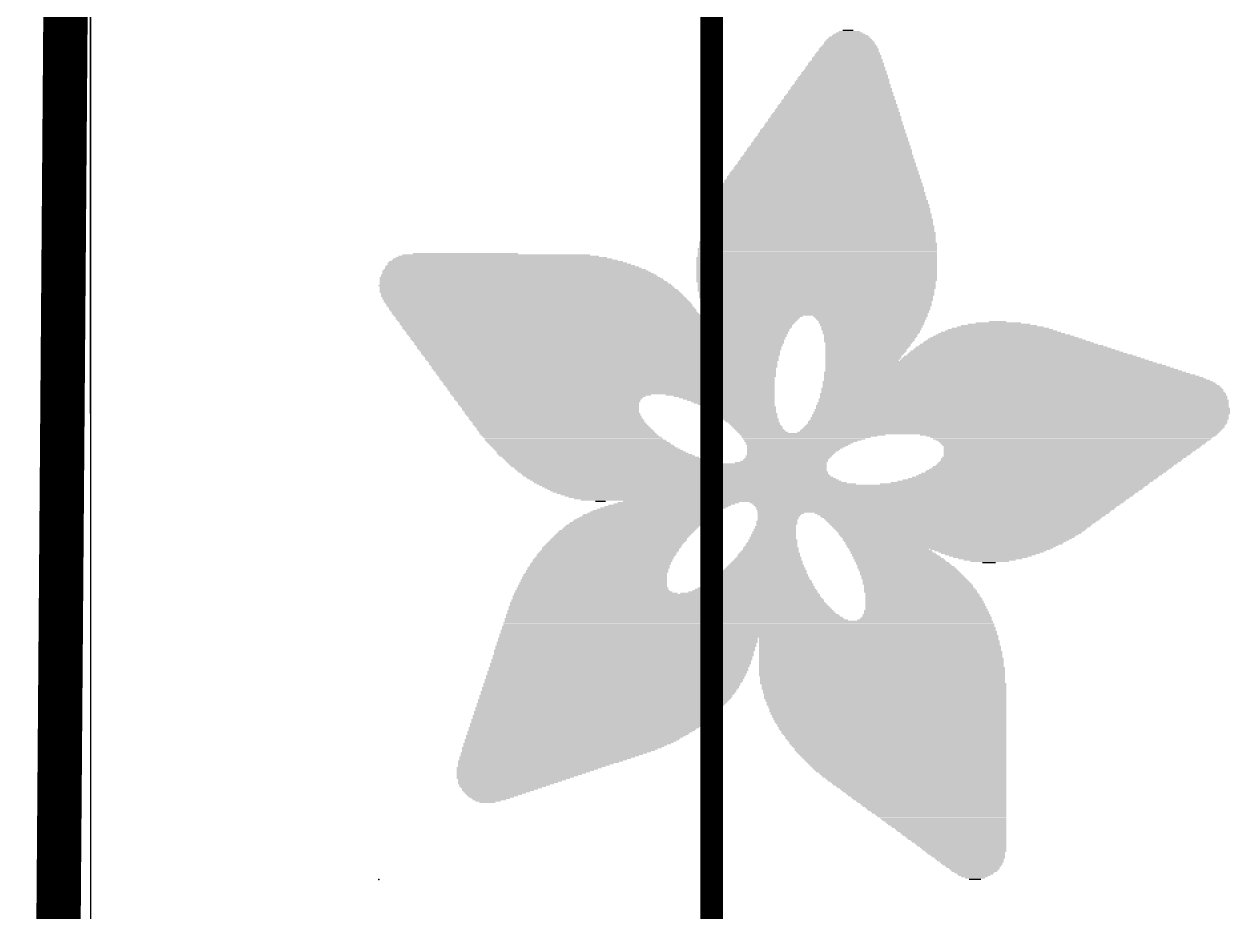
# Model space of a CAD drawing. Extents: x -5.3 to 82.2, y -21.4 to 68.5.
# Drawn here: x -0.38 to 6.52, y 8.07 to 13.15 of the extents above; entities that cross this region are included whole.
import ezdxf

# ---------------------------------------------------------------- set-up
doc = ezdxf.new("R2010")
doc.units = 0
for name, color, linetype in [('16', 132, 'CONTINUOUS'), ('20', 40, 'CONTINUOUS'), ('21', 40, 'CONTINUOUS'), ('23', 40, 'CONTINUOUS'), ('47', 253, 'CONTINUOUS')]:
    doc.layers.add(name, color=color, linetype=linetype)

# ---------------------------------------------------------------- blocks, each defined once
blk = doc.blocks.new('RECT')
blk.add_solid([(-0.5, -0.5), (0.5, -0.5), (-0.5, 0.5), (0.5, 0.5)])

msp = doc.modelspace()

# ---------------------------------------------------------------- linework, layer by layer
at = {"layer": '16', "const_width": 0.254}
msp.add_lwpolyline([(-0.254, -1.143), (0, 32.032)], dxfattribs=at)
at = {"layer": '20'}
for p, q in [((0, 52.23), (0, 1.73)), ((0, 10.922), (0, 29.972))]:
    msp.add_line(p, q, dxfattribs=at)
at = {"layer": '23'}
msp.add_point((1.651, 8.255), dxfattribs=at)
at = {"layer": '47', "const_width": 0.13}
msp.add_lwpolyline([(3.556, 2.286), (3.556, 59.481)], dxfattribs=at)

# ---------------------------------------------------------------- block references
at = {"layer": '21'}
for p, xscale, yscale in [((4.3371, 13.1166), 0.0609, 0.0076), ((4.3447, 13.048), 0.2896, 0.0076), ((4.3447, 13.0556), 0.2743, 0.0076), ((4.3447, 13.0632), 0.2591, 0.0076), ((4.3447, 13.0709), 0.2438, 0.0077), ((4.3447, 13.0785), 0.2286, 0.0076), ((4.3485, 13.0861), 0.2058, 0.0076), ((4.3447, 13.0937), 0.1829, 0.0076), ((4.3447, 13.1013), 0.1524, 0.0076), ((4.3447, 13.109), 0.1219, 0.0077), ((4.3333, 12.9794), 0.3733, 0.0076), ((4.3371, 12.987), 0.3657, 0.0076), ((4.3371, 12.9947), 0.3505, 0.0077), ((4.3409, 13.0099), 0.3429, 0.0076), ((4.3409, 13.0023), 0.3429, 0.0076), ((4.3409, 13.0175), 0.3277, 0.0076), ((4.3447, 13.0251), 0.32, 0.0076), ((4.3447, 13.0328), 0.3048, 0.0077), ((4.3447, 13.0404), 0.2896, 0.0076), ((4.3218, 12.9108), 0.442, 0.0076), ((4.3257, 12.9261), 0.4343, 0.0076), ((4.3257, 12.9184), 0.4343, 0.0077), ((4.3257, 12.9337), 0.4191, 0.0076), ((4.3295, 12.9413), 0.4115, 0.0076), ((4.3295, 12.9566), 0.3963, 0.0077), ((4.3333, 12.9489), 0.4039, 0.0076), ((4.3333, 12.9642), 0.3887, 0.0076), ((4.3371, 12.9718), 0.381, 0.0076), ((4.3066, 12.8422), 0.5182, 0.0077), ((4.3104, 12.8499), 0.5106, 0.0076), ((4.3142, 12.8575), 0.503, 0.0076), ((4.3142, 12.8727), 0.4876, 0.0076), ((4.3142, 12.8651), 0.4876, 0.0076), ((4.318, 12.8803), 0.48, 0.0077), ((4.318, 12.888), 0.4648, 0.0076), ((4.3218, 12.9032), 0.4572, 0.0076), ((4.3218, 12.8956), 0.4572, 0.0076), ((4.2952, 12.7737), 0.5867, 0.0076), ((4.2952, 12.7889), 0.5715, 0.0076), ((4.299, 12.7813), 0.5791, 0.0076), ((4.299, 12.7965), 0.5639, 0.0076), ((4.3028, 12.8041), 0.5563, 0.0077), ((4.3028, 12.8194), 0.541, 0.0076), ((4.3028, 12.8118), 0.541, 0.0076), ((4.3066, 12.827), 0.5334, 0.0076), ((4.3104, 12.8346), 0.5258, 0.0076), ((4.2838, 12.7127), 0.6553, 0.0076), ((4.2838, 12.7051), 0.6553, 0.0076), ((4.2838, 12.7203), 0.6401, 0.0076), ((4.2876, 12.7356), 0.6325, 0.0076), ((4.2876, 12.7279), 0.6325, 0.0077), ((4.2875, 12.7432), 0.6172, 0.0076), ((4.2913, 12.7508), 0.6096, 0.0076), ((4.2914, 12.766), 0.5943, 0.0077), ((4.2952, 12.7584), 0.6019, 0.0076), ((4.2685, 12.6365), 0.7315, 0.0076), ((4.2723, 12.6441), 0.7239, 0.0076), ((4.2723, 12.6594), 0.7086, 0.0076), ((4.2723, 12.6517), 0.7086, 0.0077), ((4.2761, 12.667), 0.701, 0.0076), ((4.2761, 12.6822), 0.6858, 0.0076), ((4.2761, 12.6746), 0.6858, 0.0076), ((4.2799, 12.6898), 0.6782, 0.0077), ((4.2799, 12.6975), 0.663, 0.0076), ((4.2533, 12.5755), 0.7925, 0.0077), ((4.2571, 12.5679), 0.8001, 0.0076), ((4.2571, 12.5832), 0.7849, 0.0076), ((4.2609, 12.5908), 0.7773, 0.0076), ((4.2609, 12.606), 0.762, 0.0076), ((4.2609, 12.5984), 0.762, 0.0076), ((4.2647, 12.6136), 0.7544, 0.0077), ((4.2685, 12.6213), 0.7468, 0.0076), ((4.2647, 12.6289), 0.7391, 0.0076), ((4.2419, 12.4993), 0.8763, 0.0077), ((4.2418, 12.507), 0.861, 0.0076), ((4.2456, 12.5222), 0.8534, 0.0076), ((4.2456, 12.5146), 0.8534, 0.0076), ((4.2456, 12.5298), 0.8382, 0.0076), ((4.2494, 12.5451), 0.8306, 0.0076), ((4.2494, 12.5374), 0.8306, 0.0077), ((4.2495, 12.5527), 0.8153, 0.0076), ((4.2533, 12.5603), 0.8077, 0.0076), ((4.2266, 12.4384), 0.9373, 0.0076), ((4.2304, 12.4308), 0.9449, 0.0076), ((4.2304, 12.446), 0.9296, 0.0076), ((4.2342, 12.4536), 0.922, 0.0076), ((4.2342, 12.4689), 0.9068, 0.0076), ((4.2342, 12.4612), 0.9068, 0.0077), ((4.238, 12.4765), 0.8992, 0.0076), ((4.238, 12.4917), 0.884, 0.0076), ((4.238, 12.4841), 0.884, 0.0076), ((4.2114, 12.3622), 1.0135, 0.0076), ((4.2152, 12.3698), 1.0059, 0.0076), ((4.2151, 12.3851), 0.9906, 0.0077), ((4.219, 12.3774), 0.9983, 0.0076), ((4.219, 12.3927), 0.9829, 0.0076), ((4.2228, 12.4003), 0.9753, 0.0076), ((4.2228, 12.4155), 0.9601, 0.0076), ((4.2228, 12.4079), 0.9601, 0.0076), ((4.2266, 12.4232), 0.9525, 0.0077), ((4.1999, 12.3012), 1.082, 0.0076), ((4.1999, 12.2936), 1.082, 0.0076), ((4.2037, 12.3089), 1.0744, 0.0077), ((4.2037, 12.3165), 1.0592, 0.0076), ((4.2075, 12.3317), 1.0516, 0.0076), ((4.2075, 12.3241), 1.0516, 0.0076), ((4.2076, 12.3393), 1.0363, 0.0076), ((4.2114, 12.347), 1.0287, 0.0077), ((4.2152, 12.3546), 1.0211, 0.0076), ((4.1885, 12.225), 1.1506, 0.0076), ((4.1923, 12.2403), 1.143, 0.0076), ((4.1923, 12.2327), 1.143, 0.0077), ((4.1923, 12.2555), 1.1278, 0.0076), ((4.1923, 12.2479), 1.1278, 0.0076), ((4.1961, 12.2631), 1.1202, 0.0076), ((4.1961, 12.2784), 1.1049, 0.0076), ((4.1961, 12.2708), 1.1049, 0.0077), ((4.1999, 12.286), 1.0972, 0.0076), ((4.1809, 12.1565), 1.2115, 0.0077), ((4.1809, 12.1717), 1.1963, 0.0076), ((4.1847, 12.1641), 1.2039, 0.0076), ((4.1847, 12.1869), 1.1887, 0.0076), ((4.1847, 12.1793), 1.1887, 0.0076), ((4.1847, 12.2022), 1.1735, 0.0076), ((4.1847, 12.1946), 1.1735, 0.0077), ((4.1885, 12.2174), 1.1659, 0.0076), ((4.1885, 12.2098), 1.1659, 0.0076), ((4.1771, 12.0955), 1.2649, 0.0076), ((4.1771, 12.0879), 1.2649, 0.0076), ((4.1771, 12.0803), 1.2649, 0.0077), ((4.1771, 12.1107), 1.2497, 0.0076), ((4.1771, 12.1031), 1.2497, 0.0076), ((4.1771, 12.126), 1.2345, 0.0076), ((4.1809, 12.1184), 1.2421, 0.0077), ((4.1809, 12.1412), 1.2269, 0.0076), ((4.1809, 12.1336), 1.2269, 0.0076), ((4.1809, 12.1488), 1.2115, 0.0076), ((4.1694, 12.0117), 1.3106, 0.0076), ((4.1732, 12.0345), 1.303, 0.0076), ((4.1732, 12.0269), 1.303, 0.0076), ((4.1732, 12.0193), 1.303, 0.0076), ((4.1732, 12.0574), 1.2878, 0.0076), ((4.1732, 12.0498), 1.2878, 0.0076), ((4.1732, 12.0422), 1.2878, 0.0077), ((4.1733, 12.0726), 1.2725, 0.0076), ((4.1771, 12.065), 1.2801, 0.0076), ((4.1657, 11.966), 1.3335, 0.0077), ((4.1695, 11.9583), 1.3411, 0.0076), ((4.1695, 11.9507), 1.3411, 0.0076), ((4.1695, 11.9431), 1.3411, 0.0076), ((4.1695, 11.9888), 1.3259, 0.0076), ((4.1695, 11.9812), 1.3259, 0.0076), ((4.1695, 11.9736), 1.3259, 0.0076), ((4.1694, 12.0041), 1.3106, 0.0077), ((4.1733, 11.9964), 1.3183, 0.0076), ((4.1618, 11.905), 1.3564, 0.0076), ((4.1656, 11.8974), 1.364, 0.0076), ((4.1656, 11.8898), 1.364, 0.0077), ((4.1656, 11.8821), 1.364, 0.0076), ((4.1656, 11.8745), 1.364, 0.0076), ((4.1656, 11.9355), 1.3488, 0.0076), ((4.1656, 11.9279), 1.3488, 0.0077), ((4.1656, 11.9202), 1.3488, 0.0076), ((4.1656, 11.9126), 1.3488, 0.0076), ((2.3597, 11.8059), 1.2573, 0.0076), ((2.3521, 11.8136), 1.2115, 0.0077), ((2.3368, 11.8212), 1.1506, 0.0076), ((2.3216, 11.8288), 1.0744, 0.0076), ((2.1463, 11.8364), 0.602, 0.0076), ((4.158, 11.8136), 1.3792, 0.0077), ((4.158, 11.8059), 1.3792, 0.0076), ((4.1618, 11.8669), 1.3716, 0.0076), ((4.1618, 11.8593), 1.3716, 0.0076), ((4.1618, 11.8517), 1.3716, 0.0077), ((4.1618, 11.844), 1.3716, 0.0076), ((4.1618, 11.8364), 1.3716, 0.0076), ((4.1618, 11.8288), 1.3716, 0.0076), ((4.1618, 11.8212), 1.3716, 0.0076), ((2.4321, 11.7374), 1.524, 0.0077), ((2.4283, 11.745), 1.5011, 0.0076), ((2.413, 11.7602), 1.4554, 0.0076), ((2.4207, 11.7526), 1.4707, 0.0076), ((2.4054, 11.7678), 1.425, 0.0076), ((2.3863, 11.7831), 1.3716, 0.0076), ((2.3978, 11.7755), 1.3945, 0.0077), ((2.3788, 11.7907), 1.3411, 0.0076), ((2.3711, 11.7983), 1.2954, 0.0076), ((4.158, 11.7983), 1.3792, 0.0076), ((4.158, 11.7907), 1.3792, 0.0076), ((4.158, 11.7831), 1.3792, 0.0076), ((4.158, 11.7755), 1.3792, 0.0077), ((4.158, 11.7678), 1.3792, 0.0076), ((4.158, 11.7602), 1.3792, 0.0076), ((4.158, 11.7526), 1.3792, 0.0076), ((4.158, 11.745), 1.3792, 0.0076), ((4.158, 11.7374), 1.3792, 0.0077), ((2.4777, 11.6764), 1.6459, 0.0076), ((2.4587, 11.6993), 1.6078, 0.0077), ((2.4816, 11.6688), 1.6536, 0.0076), ((2.4664, 11.6916), 1.6231, 0.0076), ((2.4702, 11.684), 1.6307, 0.0076), ((2.4511, 11.7145), 1.5774, 0.0076), ((2.4549, 11.7069), 1.585, 0.0076), ((2.4397, 11.7297), 1.5392, 0.0076), ((2.4473, 11.7221), 1.5544, 0.0076), ((4.158, 11.7297), 1.3792, 0.0076), ((4.158, 11.7221), 1.3792, 0.0076), ((4.158, 11.7145), 1.3792, 0.0076), ((4.158, 11.7069), 1.3792, 0.0076), ((4.158, 11.6993), 1.3792, 0.0077), ((4.158, 11.6916), 1.3792, 0.0076), ((4.158, 11.684), 1.3792, 0.0076), ((4.1542, 11.6764), 1.3716, 0.0076), ((4.158, 11.6688), 1.364, 0.0076), ((2.4892, 11.6535), 1.684, 0.0076), ((2.5158, 11.6154), 1.7221, 0.0076), ((2.4892, 11.6612), 1.6688, 0.0077), ((2.4968, 11.6459), 1.684, 0.0076), ((2.5007, 11.6383), 1.6917, 0.0076), ((2.5083, 11.6307), 1.7069, 0.0076), ((2.5121, 11.6231), 1.7145, 0.0077), ((2.5235, 11.6078), 1.7222, 0.0076), ((2.5273, 11.6002), 1.7298, 0.0076), ((4.158, 11.6612), 1.364, 0.0077), ((4.158, 11.6535), 1.364, 0.0076), ((4.158, 11.6459), 1.364, 0.0076), ((4.158, 11.6383), 1.364, 0.0076), ((4.1542, 11.6307), 1.3564, 0.0076), ((4.1542, 11.6231), 1.3564, 0.0077), ((4.158, 11.6154), 1.3488, 0.0076), ((4.158, 11.6078), 1.3488, 0.0076), ((4.158, 11.6002), 1.3488, 0.0076), ((2.5311, 11.5926), 1.7374, 0.0076), ((2.5388, 11.585), 1.7373, 0.0077), ((2.5426, 11.5773), 1.7449, 0.0076), ((2.5502, 11.5697), 1.745, 0.0076), ((2.554, 11.5621), 1.7526, 0.0076), ((2.5616, 11.5545), 1.7526, 0.0076), ((2.5692, 11.5469), 1.7526, 0.0077), ((2.5692, 11.5392), 1.7526, 0.0076), ((2.5768, 11.5316), 1.7526, 0.0076), ((4.1542, 11.5926), 1.3411, 0.0076), ((4.1542, 11.585), 1.3411, 0.0077), ((4.158, 11.5773), 1.3335, 0.0076), ((4.158, 11.5697), 1.3335, 0.0076), ((4.1542, 11.5621), 1.3259, 0.0076), ((4.158, 11.5545), 1.3182, 0.0076), ((4.158, 11.5469), 1.3182, 0.0077), ((4.158, 11.5392), 1.3182, 0.0076), ((4.1542, 11.5316), 1.3106, 0.0076), ((2.5845, 11.524), 1.7526, 0.0076), ((2.5883, 11.5164), 1.7602, 0.0076), ((2.5921, 11.5088), 1.7526, 0.0077), ((2.5997, 11.5011), 1.7526, 0.0076), ((2.6035, 11.4935), 1.7602, 0.0076), ((2.6111, 11.4859), 1.7602, 0.0076), ((2.6149, 11.4783), 1.7526, 0.0076), ((2.6226, 11.4707), 1.7526, 0.0077), ((2.6264, 11.463), 1.7602, 0.0076), ((4.158, 11.524), 1.303, 0.0076), ((4.158, 11.5164), 1.303, 0.0076), ((4.1542, 11.5088), 1.2954, 0.0077), ((4.158, 11.5011), 1.2878, 0.0076), ((4.1542, 11.4935), 1.2802, 0.0076), ((4.1542, 11.4859), 1.2802, 0.0076), ((3.7999, 11.4783), 0.5563, 0.0076), ((3.7922, 11.4707), 0.541, 0.0077), ((3.7922, 11.463), 0.5258, 0.0076), ((4.4666, 11.4783), 0.6554, 0.0076), ((4.4666, 11.4707), 0.64, 0.0077), ((4.4704, 11.463), 0.6324, 0.0076), ((2.6302, 11.4554), 1.7526, 0.0076), ((2.6378, 11.4478), 1.7526, 0.0076), ((2.6454, 11.4402), 1.7526, 0.0076), ((2.6454, 11.4326), 1.7526, 0.0077), ((2.653, 11.4249), 1.7526, 0.0076), ((2.6607, 11.4173), 1.7526, 0.0076), ((2.6607, 11.4097), 1.7526, 0.0076), ((2.6683, 11.4021), 1.7526, 0.0076), ((2.9007, 11.3945), 2.2022, 0.0077), ((3.7884, 11.4554), 0.5182, 0.0076), ((3.7846, 11.4478), 0.5106, 0.0076), ((3.7847, 11.4402), 0.4953, 0.0076), ((3.7808, 11.4326), 0.4876, 0.0077), ((3.777, 11.4249), 0.48, 0.0076), ((3.7808, 11.4173), 0.4724, 0.0076), ((3.777, 11.4097), 0.4648, 0.0076), ((3.777, 11.4021), 0.4496, 0.0076), ((4.4704, 11.4554), 0.6172, 0.0076), ((4.4742, 11.4478), 0.6096, 0.0076), ((4.4704, 11.4402), 0.602, 0.0076), ((4.4742, 11.4326), 0.5944, 0.0077), ((4.4704, 11.4249), 0.5868, 0.0076), ((4.4743, 11.4173), 0.5791, 0.0076), ((4.4705, 11.4097), 0.5715, 0.0076), ((4.4705, 11.4021), 0.5715, 0.0076), ((4.4704, 11.3945), 0.5562, 0.0077), ((5.2134, 11.3945), 0.6401, 0.0077), ((5.2096, 11.4021), 0.6019, 0.0076), ((5.2096, 11.4097), 0.5563, 0.0076), ((5.2096, 11.4173), 0.4953, 0.0076), ((5.202, 11.4249), 0.4343, 0.0076), ((5.202, 11.4326), 0.3581, 0.0077), ((5.1982, 11.4402), 0.2591, 0.0076), ((5.1943, 11.4478), 0.099, 0.0076), ((2.9007, 11.3868), 2.187, 0.0076), ((2.9007, 11.3792), 2.187, 0.0076), ((2.9007, 11.3716), 2.1717, 0.0076), ((2.9045, 11.364), 2.164, 0.0076), ((2.9045, 11.3564), 2.1488, 0.0077), ((2.9045, 11.3487), 2.1488, 0.0076), ((2.9045, 11.3411), 2.1336, 0.0076), ((2.9083, 11.3335), 2.126, 0.0076), ((2.9121, 11.3259), 2.1184, 0.0076), ((4.4704, 11.3868), 0.5562, 0.0076), ((4.4666, 11.3792), 0.5486, 0.0076), ((4.4666, 11.3716), 0.5334, 0.0076), ((4.4666, 11.364), 0.5334, 0.0076), ((4.4628, 11.3564), 0.5258, 0.0077), ((4.459, 11.3487), 0.5182, 0.0076), ((4.459, 11.3411), 0.5182, 0.0076), ((4.4552, 11.3335), 0.5105, 0.0076), ((4.4552, 11.3259), 0.4953, 0.0076), ((5.2553, 11.3259), 0.983, 0.0076), ((5.2477, 11.3335), 0.9525, 0.0076), ((5.2438, 11.3411), 0.9144, 0.0076), ((5.2363, 11.3487), 0.8839, 0.0076), ((5.2324, 11.3564), 0.8458, 0.0077), ((5.2286, 11.364), 0.8078, 0.0076), ((5.2248, 11.3716), 0.7696, 0.0076), ((5.2172, 11.3792), 0.7239, 0.0076), ((5.2134, 11.3868), 0.6858, 0.0076), ((2.9083, 11.3183), 2.1108, 0.0077), ((2.9122, 11.3106), 2.1031, 0.0076), ((2.9122, 11.303), 2.0879, 0.0076), ((2.9122, 11.2954), 2.0879, 0.0076), ((2.916, 11.2878), 2.0803, 0.0076), ((2.9159, 11.2802), 2.065, 0.0077), ((2.9197, 11.2725), 2.0574, 0.0076), ((2.9197, 11.2649), 2.0574, 0.0076), ((2.9236, 11.2573), 2.0497, 0.0076), ((4.4514, 11.3183), 0.4877, 0.0077), ((4.4514, 11.3106), 0.4877, 0.0076), ((4.4399, 11.2878), 0.4648, 0.0076), ((4.4399, 11.2802), 0.4648, 0.0077), ((4.4361, 11.2725), 0.4572, 0.0076), ((4.4323, 11.2649), 0.4496, 0.0076), ((4.4285, 11.2573), 0.442, 0.0076), ((4.4476, 11.303), 0.4801, 0.0076), ((4.4438, 11.2954), 0.4725, 0.0076), ((5.32, 11.2573), 1.2954, 0.0076), ((5.3087, 11.2649), 1.2573, 0.0076), ((5.301, 11.2725), 1.2268, 0.0076), ((5.2934, 11.2802), 1.1963, 0.0077), ((5.2896, 11.2878), 1.1583, 0.0076), ((5.282, 11.2954), 1.1277, 0.0076), ((5.2744, 11.303), 1.0973, 0.0076), ((5.2705, 11.3106), 1.0592, 0.0076), ((5.2591, 11.3183), 1.0211, 0.0077), ((2.9236, 11.2497), 2.0345, 0.0076), ((2.9274, 11.2421), 2.0269, 0.0077), ((2.9274, 11.2344), 2.0269, 0.0076), ((2.9312, 11.2268), 2.0193, 0.0076), ((2.9312, 11.2192), 2.0041, 0.0076), ((2.935, 11.2116), 1.9964, 0.0076), ((2.935, 11.204), 1.9964, 0.0077), ((2.9388, 11.1963), 1.9888, 0.0076), ((2.9426, 11.1887), 1.9812, 0.0076), ((4.4247, 11.2497), 0.4344, 0.0076), ((4.4247, 11.2421), 0.4344, 0.0077), ((4.4209, 11.2344), 0.4267, 0.0076), ((4.4171, 11.2268), 0.4191, 0.0076), ((5.1562, 11.2116), 1.8974, 0.0076), ((5.1943, 11.1887), 1.9736, 0.0076), ((5.1448, 11.2192), 1.8745, 0.0076), ((5.1715, 11.204), 1.9279, 0.0077), ((5.1829, 11.1963), 1.9507, 0.0076), ((5.3467, 11.2268), 1.425, 0.0076), ((5.3391, 11.2344), 1.3944, 0.0076), ((5.3315, 11.2421), 1.364, 0.0077), ((5.3239, 11.2497), 1.3335, 0.0076), ((2.9388, 11.1811), 1.9736, 0.0076), ((2.9426, 11.1735), 1.966, 0.0076), ((2.9464, 11.1659), 1.9584, 0.0077), ((2.9503, 11.1582), 1.9507, 0.0076), ((2.9503, 11.1506), 1.9507, 0.0076), ((2.9541, 11.143), 1.9431, 0.0076), ((2.9579, 11.1354), 1.9355, 0.0076), ((2.9579, 11.1278), 1.9203, 0.0077), ((2.9579, 11.1201), 1.9203, 0.0076), ((5.2362, 11.1582), 2.0726, 0.0076), ((5.2629, 11.143), 2.126, 0.0076), ((5.2743, 11.1354), 2.1488, 0.0076), ((5.2477, 11.1506), 2.0955, 0.0076), ((5.2858, 11.1278), 2.1717, 0.0077), ((5.2934, 11.1201), 2.1869, 0.0076), ((5.2286, 11.1659), 2.0422, 0.0077), ((5.2058, 11.1811), 1.9965, 0.0076), ((5.2172, 11.1735), 2.0193, 0.0076), ((2.9617, 11.1125), 1.9127, 0.0076), ((2.9655, 11.1049), 1.905, 0.0076), ((2.9693, 11.0973), 1.8974, 0.0076), ((2.9693, 11.0897), 1.8974, 0.0077), ((2.9731, 11.082), 1.8898, 0.0076), ((2.9769, 11.0744), 1.8822, 0.0076), ((2.9807, 11.0668), 1.8746, 0.0076), ((2.9807, 11.0592), 1.8746, 0.0076), ((2.9846, 11.0516), 1.8669, 0.0077), ((5.3315, 11.0668), 2.2936, 0.0076), ((5.3353, 11.0592), 2.3012, 0.0076), ((5.3353, 11.0516), 2.3012, 0.0077), ((5.3086, 11.1049), 2.2326, 0.0076), ((5.3315, 11.0744), 2.2784, 0.0076), ((5.3163, 11.0973), 2.2479, 0.0076), ((5.3201, 11.0897), 2.2555, 0.0077), ((5.3277, 11.082), 2.2707, 0.0076), ((5.3048, 11.1125), 2.2098, 0.0076), ((2.9884, 11.0439), 1.8593, 0.0076), ((2.9884, 11.0363), 1.8593, 0.0076), ((2.6378, 11.0287), 1.143, 0.0076), ((2.6263, 11.0211), 1.1049, 0.0076), ((2.6225, 11.0135), 1.0821, 0.0077), ((2.6187, 11.0058), 1.0745, 0.0076), ((2.6187, 10.9982), 1.0591, 0.0076), ((2.6225, 10.9906), 1.0515, 0.0076), ((2.6225, 10.983), 1.0363, 0.0076), ((2.6225, 10.9754), 1.0363, 0.0077), ((3.6056, 11.0287), 0.6249, 0.0076), ((3.6284, 11.0211), 0.5792, 0.0076), ((3.6437, 11.0135), 0.5487, 0.0077), ((3.6551, 11.0058), 0.5258, 0.0076), ((3.6665, 10.9982), 0.503, 0.0076), ((3.678, 10.9906), 0.4801, 0.0076), ((3.6856, 10.983), 0.4649, 0.0076), ((3.697, 10.9754), 0.442, 0.0077), ((5.3391, 10.983), 2.3546, 0.0076), ((5.3391, 10.9754), 2.3546, 0.0077), ((5.3391, 11.0058), 2.3394, 0.0076), ((5.3429, 10.9982), 2.347, 0.0076), ((5.3429, 10.9906), 2.347, 0.0076), ((5.3429, 11.0211), 2.3318, 0.0076), ((5.3429, 11.0135), 2.3318, 0.0077), ((5.3391, 11.0363), 2.3241, 0.0076), ((5.3391, 11.0287), 2.3241, 0.0076), ((5.3391, 11.0439), 2.3088, 0.0076), ((2.6263, 10.9677), 1.0287, 0.0076), ((2.6301, 10.9601), 1.0211, 0.0076), ((2.634, 10.9525), 1.0134, 0.0076), ((2.634, 10.9449), 1.0134, 0.0076), ((2.6378, 10.9373), 1.0058, 0.0077), ((2.6416, 10.9296), 0.9982, 0.0076), ((2.6454, 10.922), 1.0058, 0.0076), ((2.6492, 10.9144), 0.9982, 0.0076), ((2.6568, 10.9068), 0.9983, 0.0076), ((3.7046, 10.9677), 0.4268, 0.0076), ((3.7161, 10.9601), 0.4191, 0.0076), ((3.7237, 10.9525), 0.4039, 0.0076), ((3.7313, 10.9449), 0.3886, 0.0076), ((3.7351, 10.9373), 0.381, 0.0077), ((3.7427, 10.9296), 0.3658, 0.0076), ((3.7542, 10.922), 0.3581, 0.0076), ((3.758, 10.9144), 0.3505, 0.0076), ((3.7656, 10.9068), 0.3353, 0.0076), ((5.3239, 10.9144), 2.3851, 0.0076), ((5.3239, 10.9068), 2.3851, 0.0076), ((5.3315, 10.9296), 2.3851, 0.0076), ((5.3315, 10.922), 2.3851, 0.0076), ((5.3353, 10.9449), 2.3774, 0.0076), ((5.3353, 10.9373), 2.3774, 0.0077), ((5.3353, 10.9677), 2.3622, 0.0076), ((5.3353, 10.9601), 2.3622, 0.0076), ((5.3391, 10.9525), 2.3698, 0.0076), ((2.6607, 10.8992), 0.9906, 0.0077), ((2.6645, 10.8915), 0.9982, 0.0076), ((2.6721, 10.8839), 0.9982, 0.0076), ((2.6759, 10.8763), 0.9906, 0.0076), ((2.6835, 10.8687), 0.9906, 0.0076), ((2.6873, 10.8611), 0.9982, 0.0077), ((2.6949, 10.8534), 0.9983, 0.0076), ((2.7026, 10.8458), 0.9982, 0.0076), ((2.7102, 10.8382), 0.9982, 0.0076), ((3.7694, 10.8992), 0.3277, 0.0077), ((3.7808, 10.8915), 0.32, 0.0076), ((3.7846, 10.8839), 0.3124, 0.0076), ((3.7884, 10.8763), 0.3048, 0.0076), ((3.7999, 10.8687), 0.2971, 0.0076), ((3.8037, 10.8611), 0.2895, 0.0077), ((3.8113, 10.8534), 0.2896, 0.0076), ((3.8189, 10.8458), 0.2896, 0.0076), ((3.8227, 10.8382), 0.282, 0.0076), ((5.282, 10.8382), 2.4079, 0.0076), ((5.2896, 10.8458), 2.4079, 0.0076), ((5.2934, 10.8534), 2.4003, 0.0076), ((5.301, 10.8611), 2.4003, 0.0077), ((5.3087, 10.8763), 2.4003, 0.0076), ((5.3087, 10.8687), 2.4003, 0.0076), ((5.3125, 10.8839), 2.3927, 0.0076), ((5.3201, 10.8992), 2.3927, 0.0077), ((5.3201, 10.8915), 2.3927, 0.0076), ((2.714, 10.8306), 1.0058, 0.0076), ((2.7216, 10.823), 1.0058, 0.0077), ((2.7292, 10.8153), 1.0059, 0.0076), ((2.733, 10.8077), 1.0135, 0.0076), ((2.7407, 10.8001), 1.0135, 0.0076), ((2.7483, 10.7925), 1.0134, 0.0076), ((2.7597, 10.7849), 1.0211, 0.0077), ((2.7673, 10.7772), 1.0211, 0.0076), ((2.775, 10.7696), 1.0363, 0.0076), ((3.8304, 10.8306), 0.2819, 0.0076), ((3.838, 10.823), 0.2819, 0.0077), ((3.8494, 10.8153), 0.2896, 0.0076), ((5.0838, 10.8077), 2.7432, 0.0076), ((4.1351, 10.8001), 0.8306, 0.0076), ((4.1161, 10.7925), 0.7772, 0.0076), ((4.0971, 10.7849), 0.7391, 0.0077), ((4.0856, 10.7772), 0.701, 0.0076), ((4.078, 10.7696), 0.6706, 0.0076), ((5.2553, 10.8153), 2.4155, 0.0076), ((5.2667, 10.823), 2.408, 0.0077), ((5.2744, 10.8306), 2.4079, 0.0076), ((5.5982, 10.8001), 1.6993, 0.0076), ((5.6134, 10.7925), 1.6536, 0.0076), ((5.6172, 10.7849), 1.6154, 0.0077), ((5.621, 10.7772), 1.5926, 0.0076), ((5.6249, 10.7696), 1.5697, 0.0076), ((2.7826, 10.762), 1.0363, 0.0076), ((2.794, 10.7544), 1.044, 0.0076), ((2.8016, 10.7468), 1.0439, 0.0077), ((2.8131, 10.7391), 1.0515, 0.0076), ((2.8207, 10.7315), 1.0516, 0.0076), ((2.8321, 10.7239), 1.0592, 0.0076), ((2.8435, 10.7163), 1.0668, 0.0076), ((2.855, 10.7087), 1.0744, 0.0077), ((2.8664, 10.701), 1.082, 0.0076), ((4.0666, 10.762), 0.6477, 0.0076), ((4.0589, 10.7544), 0.6172, 0.0076), ((4.0513, 10.7468), 0.602, 0.0077), ((4.0475, 10.7391), 0.5792, 0.0076), ((4.0246, 10.7163), 0.5334, 0.0076), ((4.0208, 10.7087), 0.5258, 0.0077), ((4.0132, 10.701), 0.5106, 0.0076), ((4.0399, 10.7315), 0.5639, 0.0076), ((4.0323, 10.7239), 0.5487, 0.0076), ((5.6249, 10.762), 1.5393, 0.0076), ((5.6248, 10.7544), 1.524, 0.0076), ((5.6249, 10.7468), 1.5087, 0.0077), ((5.6211, 10.7391), 1.4859, 0.0076), ((5.6211, 10.7315), 1.4707, 0.0076), ((5.6172, 10.7239), 1.463, 0.0076), ((5.6096, 10.7163), 1.4478, 0.0076), ((5.6058, 10.7087), 1.4402, 0.0077), ((5.5982, 10.701), 1.4249, 0.0076), ((2.874, 10.6934), 1.0973, 0.0076), ((2.8893, 10.6858), 1.1125, 0.0076), ((2.9007, 10.6782), 1.1202, 0.0076), ((2.9198, 10.6706), 1.1277, 0.0077), ((2.9312, 10.6629), 1.1354, 0.0076), ((2.9502, 10.6553), 1.1582, 0.0076), ((2.9693, 10.6477), 1.1811, 0.0076), ((2.9959, 10.6401), 1.2192, 0.0076), ((3.3046, 10.6325), 1.8211, 0.0077), ((3.9523, 10.6401), 0.5257, 0.0076), ((3.9713, 10.6477), 0.503, 0.0076), ((3.979, 10.6553), 0.4877, 0.0076), ((3.9866, 10.6629), 0.4877, 0.0076), ((3.998, 10.6782), 0.4953, 0.0076), ((3.9942, 10.6706), 0.4877, 0.0077), ((4.0094, 10.6934), 0.503, 0.0076), ((4.0056, 10.6858), 0.4953, 0.0076), ((5.5334, 10.6325), 1.3716, 0.0077), ((5.541, 10.6401), 1.3716, 0.0076), ((5.5525, 10.6477), 1.3793, 0.0076), ((5.5639, 10.6629), 1.3868, 0.0076), ((5.5601, 10.6553), 1.3792, 0.0076), ((5.5753, 10.6706), 1.3944, 0.0077), ((5.5944, 10.6934), 1.4173, 0.0076), ((5.5906, 10.6858), 1.4097, 0.0076), ((5.583, 10.6782), 1.3945, 0.0076), ((3.3084, 10.6248), 1.8135, 0.0076), ((3.3122, 10.6172), 1.8059, 0.0076), ((3.3197, 10.6096), 1.7907, 0.0076), ((3.3236, 10.602), 1.783, 0.0076), ((3.3274, 10.5944), 1.7754, 0.0077), ((3.3351, 10.5867), 1.7755, 0.0076), ((3.3427, 10.5791), 1.7603, 0.0076), ((3.3503, 10.5715), 1.7602, 0.0076), ((3.3579, 10.5639), 1.7602, 0.0076), ((5.4229, 10.5639), 1.3944, 0.0076), ((5.4382, 10.5715), 1.3945, 0.0076), ((5.4496, 10.5791), 1.3868, 0.0076), ((5.4686, 10.5867), 1.3792, 0.0076), ((5.4763, 10.5944), 1.3793, 0.0077), ((5.4877, 10.602), 1.3716, 0.0076), ((5.5029, 10.6096), 1.3716, 0.0076), ((5.5105, 10.6172), 1.3716, 0.0076), ((5.522, 10.6248), 1.364, 0.0076), ((3.3731, 10.5563), 1.7602, 0.0077), ((3.3845, 10.5486), 1.7679, 0.0076), ((3.3998, 10.541), 1.7678, 0.0076), ((3.4151, 10.5334), 1.7679, 0.0076), ((3.4341, 10.5258), 1.7907, 0.0076), ((3.4684, 10.5182), 1.8288, 0.0077), ((4.3104, 10.5105), 3.4824, 0.0076), ((4.3104, 10.5029), 3.4518, 0.0076), ((4.3142, 10.4953), 3.429, 0.0076), ((5.2896, 10.5182), 1.5393, 0.0077), ((5.3239, 10.5258), 1.4859, 0.0076), ((5.3505, 10.5334), 1.463, 0.0076), ((5.3696, 10.541), 1.4402, 0.0076), ((5.3925, 10.5486), 1.4249, 0.0076), ((5.4077, 10.5563), 1.4097, 0.0077), ((4.318, 10.4877), 3.4062, 0.0076), ((4.318, 10.4801), 3.3756, 0.0077), ((4.3218, 10.4724), 3.3528, 0.0076), ((4.3257, 10.4648), 3.3147, 0.0076), ((4.3333, 10.4572), 3.2843, 0.0076), ((4.3409, 10.4496), 3.2537, 0.0076), ((4.3447, 10.442), 3.2156, 0.0077), ((4.3561, 10.4343), 3.1776, 0.0076), ((4.3675, 10.4267), 3.1242, 0.0076), ((3.2246, 10.3581), 0.7315, 0.0076), ((3.2398, 10.3658), 0.7315, 0.0077), ((2.9198, 10.4191), 0.0609, 0.0076), ((3.2589, 10.3734), 0.7239, 0.0076), ((3.2779, 10.381), 0.7163, 0.0076), ((3.297, 10.3886), 0.7087, 0.0076), ((3.316, 10.3962), 0.701, 0.0076), ((3.3427, 10.4039), 0.6935, 0.0077), ((3.3655, 10.4115), 0.6934, 0.0076), ((4.4857, 10.4191), 2.8727, 0.0076), ((4.8438, 10.4115), 2.1412, 0.0076), ((4.8438, 10.4039), 2.1108, 0.0077), ((4.8438, 10.3962), 2.0955, 0.0076), ((4.84, 10.3886), 2.0726, 0.0076), ((4.84, 10.381), 2.0574, 0.0076), ((4.8362, 10.3734), 2.0498, 0.0076), ((4.8323, 10.3658), 2.0269, 0.0077), ((4.8285, 10.3581), 2.0193, 0.0076), ((3.1179, 10.2896), 0.762, 0.0077), ((3.1255, 10.2972), 0.762, 0.0076), ((3.1407, 10.3048), 0.762, 0.0076), ((3.1483, 10.3124), 0.762, 0.0076), ((3.1598, 10.32), 0.7544, 0.0076), ((3.1712, 10.3277), 0.7468, 0.0077), ((3.1865, 10.3353), 0.7467, 0.0076), ((3.1941, 10.3429), 0.7467, 0.0076), ((3.2131, 10.3505), 0.7392, 0.0076), ((3.9294, 10.3048), 0.2362, 0.0076), ((3.9294, 10.2972), 0.2362, 0.0076), ((3.9294, 10.2896), 0.2362, 0.0077), ((3.9408, 10.3353), 0.2438, 0.0076), ((3.937, 10.3277), 0.2362, 0.0077), ((3.937, 10.32), 0.2362, 0.0076), ((3.9332, 10.3124), 0.2286, 0.0076), ((3.9523, 10.3505), 0.2667, 0.0076), ((3.9447, 10.3429), 0.2515, 0.0076), ((4.9886, 10.3505), 1.684, 0.0076), ((4.9886, 10.3429), 1.6535, 0.0076), ((4.9924, 10.3353), 1.6307, 0.0076), ((4.9886, 10.3277), 1.6078, 0.0077), ((4.9924, 10.32), 1.585, 0.0076), ((4.9924, 10.3124), 1.5697, 0.0076), ((4.9886, 10.3048), 1.5469, 0.0076), ((4.9886, 10.2972), 1.5316, 0.0076), ((4.9848, 10.2896), 1.5087, 0.0077), ((3.0417, 10.221), 0.7773, 0.0076), ((3.0493, 10.2286), 0.7772, 0.0076), ((3.0569, 10.2362), 0.7772, 0.0076), ((3.0645, 10.2438), 0.7772, 0.0076), ((3.0722, 10.2515), 0.7773, 0.0077), ((3.0836, 10.2591), 0.7696, 0.0076), ((3.0912, 10.2667), 0.7696, 0.0076), ((3.0988, 10.2743), 0.7696, 0.0076), ((3.1064, 10.2819), 0.7696, 0.0076), ((3.9104, 10.2286), 0.2591, 0.0076), ((3.9104, 10.221), 0.2591, 0.0076), ((3.9142, 10.2438), 0.2515, 0.0076), ((3.9142, 10.2362), 0.2515, 0.0076), ((3.918, 10.2591), 0.2439, 0.0076), ((3.918, 10.2515), 0.2439, 0.0077), ((3.9218, 10.2743), 0.2362, 0.0076), ((3.9218, 10.2667), 0.2362, 0.0076), ((3.9256, 10.2819), 0.2286, 0.0076), ((4.9848, 10.2819), 1.4935, 0.0076), ((4.9848, 10.2743), 1.4783, 0.0076), ((4.9809, 10.2667), 1.4555, 0.0076), ((4.9809, 10.2591), 1.4401, 0.0076), ((4.9809, 10.2515), 1.4249, 0.0077), ((4.9771, 10.2438), 1.4021, 0.0076), ((4.9771, 10.2362), 1.3869, 0.0076), ((4.9695, 10.2286), 1.3716, 0.0076), ((4.9657, 10.221), 1.3488, 0.0076), ((2.9807, 10.1524), 0.7924, 0.0076), ((2.9884, 10.16), 0.7925, 0.0076), ((2.9922, 10.1676), 0.7849, 0.0076), ((2.9998, 10.1753), 0.7849, 0.0077), ((3.0074, 10.1829), 0.7849, 0.0076), ((3.015, 10.1905), 0.7848, 0.0076), ((3.0226, 10.1981), 0.7848, 0.0076), ((3.0264, 10.2057), 0.7772, 0.0076), ((3.0341, 10.2134), 0.7773, 0.0077), ((3.8951, 10.1524), 0.32, 0.0076), ((3.8951, 10.16), 0.3048, 0.0076), ((3.8989, 10.1753), 0.2972, 0.0077), ((3.8989, 10.1676), 0.2972, 0.0076), ((3.9027, 10.1829), 0.2896, 0.0076), ((3.9066, 10.1981), 0.2819, 0.0076), ((3.9066, 10.1905), 0.2819, 0.0076), ((3.9066, 10.2134), 0.2667, 0.0077), ((3.9066, 10.2057), 0.2667, 0.0076), ((4.9657, 10.2134), 1.3335, 0.0077), ((4.9619, 10.2057), 1.3106, 0.0076), ((4.9543, 10.1981), 1.2954, 0.0076), ((4.9505, 10.1905), 1.2725, 0.0076), ((4.9466, 10.1829), 1.2497, 0.0076), ((4.9428, 10.1753), 1.2421, 0.0077), ((4.9352, 10.1676), 1.2116, 0.0076), ((4.9276, 10.16), 1.1964, 0.0076), ((4.9238, 10.1524), 1.1734, 0.0076), ((2.9312, 10.0838), 0.8001, 0.0076), ((2.9388, 10.0914), 0.8001, 0.0076), ((2.9426, 10.0991), 0.7924, 0.0077), ((2.9541, 10.1143), 0.8001, 0.0076), ((2.9503, 10.1067), 0.7925, 0.0076), ((2.9579, 10.1219), 0.7925, 0.0076), ((2.9655, 10.1295), 0.7925, 0.0076), ((2.9731, 10.1372), 0.7925, 0.0077), ((2.9769, 10.1448), 0.7848, 0.0076), ((3.8761, 10.0838), 0.3887, 0.0076), ((3.8799, 10.0914), 0.381, 0.0076), ((3.8837, 10.0991), 0.3734, 0.0077), ((3.8837, 10.1143), 0.3581, 0.0076), ((3.8837, 10.1067), 0.3581, 0.0076), ((3.8875, 10.1219), 0.3505, 0.0076), ((3.8875, 10.1295), 0.3353, 0.0076), ((3.8913, 10.1372), 0.3276, 0.0077), ((3.8951, 10.1448), 0.32, 0.0076), ((4.5733, 10.1448), 0.4572, 0.0076), ((4.5809, 10.1372), 0.4724, 0.0077), ((4.5885, 10.1295), 0.4724, 0.0076), ((4.5962, 10.1219), 0.4877, 0.0076), ((4.6037, 10.1143), 0.4877, 0.0076), ((4.6113, 10.1067), 0.5029, 0.0076), ((4.619, 10.0991), 0.503, 0.0077), ((4.6266, 10.0914), 0.5182, 0.0076), ((4.6343, 10.0838), 0.5181, 0.0076), ((5.1524, 10.1448), 0.6858, 0.0076), ((5.1524, 10.1372), 0.64, 0.0077), ((5.1562, 10.1295), 0.602, 0.0076), ((5.1524, 10.1219), 0.5638, 0.0076), ((5.1524, 10.1143), 0.5182, 0.0076), ((5.1524, 10.1067), 0.4724, 0.0076), ((5.1524, 10.0991), 0.4268, 0.0077), ((5.1524, 10.0914), 0.3658, 0.0076), ((5.1486, 10.0838), 0.2972, 0.0076), ((2.9007, 10.0229), 0.8154, 0.0077), ((2.9007, 10.0152), 0.8154, 0.0076), ((2.9083, 10.0381), 0.8154, 0.0076), ((2.9045, 10.0305), 0.8078, 0.0076), ((2.9122, 10.0457), 0.8077, 0.0076), ((2.9198, 10.061), 0.8077, 0.0077), ((2.916, 10.0533), 0.8001, 0.0076), ((2.9236, 10.0686), 0.8001, 0.0076), ((2.9312, 10.0762), 0.8001, 0.0076), ((3.857, 10.0152), 0.4876, 0.0076), ((3.8608, 10.0229), 0.48, 0.0077), ((3.8608, 10.0305), 0.4648, 0.0076), ((3.8646, 10.0381), 0.4572, 0.0076), ((3.8646, 10.0457), 0.442, 0.0076), ((3.8685, 10.0533), 0.4343, 0.0076), ((3.8685, 10.061), 0.4191, 0.0077), ((3.8723, 10.0686), 0.4115, 0.0076), ((3.8761, 10.0762), 0.4039, 0.0076), ((4.638, 10.0762), 0.5257, 0.0076), ((4.6495, 10.0686), 0.5334, 0.0076), ((4.6533, 10.061), 0.541, 0.0077), ((4.6723, 10.0381), 0.5639, 0.0076), ((4.6609, 10.0533), 0.541, 0.0076), ((4.6686, 10.0457), 0.5563, 0.0076), ((4.6799, 10.0305), 0.5639, 0.0076), ((4.6837, 10.0229), 0.5715, 0.0077), ((4.6913, 10.0152), 0.5715, 0.0076), ((5.1486, 10.0762), 0.221, 0.0076), ((5.1448, 10.0686), 0.0762, 0.0076), ((2.8778, 9.9543), 0.8458, 0.0076), ((2.8778, 9.9466), 0.8458, 0.0077), ((2.8816, 9.9695), 0.8382, 0.0076), ((2.8816, 9.9619), 0.8382, 0.0076), ((2.8855, 9.9848), 0.8305, 0.0077), ((2.8855, 9.9771), 0.8305, 0.0076), ((2.8893, 10), 0.8229, 0.0076), ((2.8893, 9.9924), 0.8229, 0.0076), ((2.8931, 10.0076), 0.8153, 0.0076), ((3.8303, 9.9466), 0.6172, 0.0077), ((3.8303, 9.9543), 0.602, 0.0076), ((3.838, 9.9619), 0.5867, 0.0076), ((3.838, 9.9695), 0.5715, 0.0076), ((3.8418, 9.9771), 0.5487, 0.0076), ((3.8456, 9.9848), 0.541, 0.0077), ((3.8456, 9.9924), 0.5258, 0.0076), ((3.8494, 10), 0.5182, 0.0076), ((3.8532, 10.0076), 0.4953, 0.0076), ((4.6952, 10.0076), 0.5792, 0.0076), ((4.699, 10), 0.5868, 0.0076), ((4.7104, 9.9848), 0.5943, 0.0077), ((4.7142, 9.9771), 0.6019, 0.0076), ((4.7067, 9.9924), 0.5867, 0.0076), ((4.7219, 9.9695), 0.602, 0.0076), ((4.7257, 9.9619), 0.6096, 0.0076), ((4.7295, 9.9543), 0.6172, 0.0076), ((4.7333, 9.9466), 0.6248, 0.0077), ((3.2969, 9.8781), 1.7602, 0.0076), ((3.3008, 9.8704), 1.7679, 0.0077), ((3.3007, 9.8857), 1.7526, 0.0076), ((2.8931, 9.8933), 0.9373, 0.0076), ((2.874, 9.9085), 0.8839, 0.0077), ((2.8817, 9.9009), 0.8991, 0.0076), ((2.874, 9.9238), 0.8687, 0.0076), ((2.874, 9.9162), 0.8687, 0.0076), ((2.874, 9.939), 0.8534, 0.0076), ((2.874, 9.9314), 0.8534, 0.0076), ((3.7732, 9.8933), 0.7925, 0.0076), ((3.7923, 9.9009), 0.7391, 0.0076), ((3.8037, 9.9085), 0.7163, 0.0077), ((3.8075, 9.9162), 0.6934, 0.0076), ((3.8113, 9.9238), 0.6706, 0.0076), ((3.8189, 9.9314), 0.6554, 0.0076), ((3.8227, 9.939), 0.6324, 0.0076), ((4.7447, 9.9238), 0.6325, 0.0076), ((4.7485, 9.9162), 0.6401, 0.0076), ((4.7523, 9.9085), 0.6477, 0.0077), ((4.7523, 9.9009), 0.6477, 0.0076), ((4.7409, 9.939), 0.6248, 0.0076), ((4.7409, 9.9314), 0.6248, 0.0076), ((4.7599, 9.8933), 0.6477, 0.0076), ((4.7637, 9.8857), 0.6553, 0.0076), ((4.7637, 9.8781), 0.6553, 0.0076), ((4.7676, 9.8704), 0.663, 0.0077), ((3.3122, 9.8171), 1.8364, 0.0076), ((3.316, 9.8095), 1.844, 0.0076), ((3.3198, 9.8019), 1.8516, 0.0076), ((3.3122, 9.8247), 1.8212, 0.0076), ((3.3046, 9.84), 1.8059, 0.0076), ((3.3084, 9.8323), 1.8135, 0.0077), ((3.3046, 9.8552), 1.7907, 0.0076), ((3.3046, 9.8476), 1.7907, 0.0076), ((3.3046, 9.8628), 1.7755, 0.0076), ((4.7866, 9.8019), 0.7011, 0.0076), ((4.7714, 9.8628), 0.6706, 0.0076), ((4.7714, 9.8552), 0.6706, 0.0076), ((4.7752, 9.8476), 0.6782, 0.0076), ((4.7752, 9.84), 0.6782, 0.0076), ((4.779, 9.8323), 0.6858, 0.0077), ((4.779, 9.8247), 0.6858, 0.0076), ((4.7828, 9.8171), 0.6934, 0.0076), ((4.7828, 9.8095), 0.6934, 0.0076), ((3.3427, 9.7485), 1.9431, 0.0076), ((3.3541, 9.7409), 1.966, 0.0076), ((3.7694, 9.7333), 2.7965, 0.0076), ((3.3312, 9.7714), 1.905, 0.0076), ((3.335, 9.7638), 1.9126, 0.0076), ((3.3427, 9.7561), 1.9279, 0.0077), ((3.3197, 9.7942), 1.8669, 0.0077), ((3.3236, 9.7866), 1.8746, 0.0076), ((3.3274, 9.779), 1.8822, 0.0076), ((4.7752, 9.7409), 0.7696, 0.0076), ((4.7828, 9.7485), 0.7544, 0.0076), ((4.7866, 9.7561), 0.7467, 0.0077), ((4.7866, 9.7714), 0.7315, 0.0076), ((4.7866, 9.7638), 0.7315, 0.0076), ((4.7828, 9.7942), 0.7087, 0.0077), ((4.7866, 9.7866), 0.7163, 0.0076), ((4.7866, 9.779), 0.7163, 0.0076), ((3.7656, 9.6799), 2.8347, 0.0077), ((3.7694, 9.6723), 2.8423, 0.0076), ((3.7694, 9.6647), 2.8423, 0.0076), ((3.7656, 9.7028), 2.8194, 0.0076), ((3.7694, 9.6952), 2.827, 0.0076), ((3.7694, 9.6876), 2.827, 0.0076), ((3.7694, 9.718), 2.8118, 0.0077), ((3.7694, 9.7104), 2.8118, 0.0076), ((3.7656, 9.7257), 2.8041, 0.0076), ((3.0722, 9.6114), 1.4935, 0.0076), ((3.0684, 9.6037), 1.4859, 0.0077), ((3.0684, 9.5961), 1.4859, 0.0076), ((3.076, 9.6342), 1.4859, 0.0076), ((3.076, 9.6266), 1.4859, 0.0076), ((3.076, 9.619), 1.4859, 0.0076), ((3.7656, 9.6571), 2.8499, 0.0076), ((3.7694, 9.6495), 2.8575, 0.0076), ((3.7694, 9.6418), 2.8575, 0.0077), ((4.5123, 9.6342), 1.3716, 0.0076), ((4.5123, 9.6266), 1.3716, 0.0076), ((4.5161, 9.619), 1.3792, 0.0076), ((4.5161, 9.6114), 1.3792, 0.0076), ((4.5161, 9.6037), 1.3792, 0.0077), ((4.5161, 9.5961), 1.3792, 0.0076), ((3.0493, 9.5352), 1.4935, 0.0076), ((3.0455, 9.5275), 1.4859, 0.0077), ((3.0569, 9.5656), 1.4936, 0.0077), ((3.0531, 9.558), 1.4859, 0.0076), ((3.0531, 9.5504), 1.4859, 0.0076), ((3.0531, 9.5428), 1.4859, 0.0076), ((3.0646, 9.5885), 1.4935, 0.0076), ((3.0608, 9.5809), 1.4859, 0.0076), ((3.0608, 9.5733), 1.4859, 0.0076), ((4.52, 9.5885), 1.3869, 0.0076), ((4.52, 9.5809), 1.3869, 0.0076), ((4.52, 9.5733), 1.3869, 0.0076), ((4.52, 9.5656), 1.3869, 0.0077), ((4.5238, 9.558), 1.3945, 0.0076), ((4.5238, 9.5504), 1.3945, 0.0076), ((4.5238, 9.5428), 1.3945, 0.0076), ((4.5238, 9.5352), 1.3945, 0.0076), ((4.5238, 9.5275), 1.3945, 0.0077), ((3.0227, 9.4666), 1.4859, 0.0076), ((3.0227, 9.459), 1.4859, 0.0076), ((3.0341, 9.4894), 1.4935, 0.0077), ((3.0303, 9.4818), 1.4859, 0.0076), ((3.0303, 9.4742), 1.4859, 0.0076), ((3.0417, 9.5123), 1.4935, 0.0076), ((3.0379, 9.5047), 1.4859, 0.0076), ((3.0379, 9.4971), 1.4859, 0.0076), ((3.0455, 9.5199), 1.4859, 0.0076), ((4.5276, 9.5199), 1.4021, 0.0076), ((4.5276, 9.5123), 1.4021, 0.0076), ((4.5276, 9.5047), 1.4021, 0.0076), ((4.5276, 9.4971), 1.4021, 0.0076), ((4.5276, 9.4894), 1.4021, 0.0077), ((4.5276, 9.4818), 1.4021, 0.0076), ((4.5276, 9.4742), 1.4021, 0.0076), ((4.5314, 9.4666), 1.4097, 0.0076), ((4.5314, 9.459), 1.4097, 0.0076), ((2.996, 9.398), 1.4783, 0.0076), ((2.996, 9.3904), 1.4783, 0.0076), ((3.0074, 9.4209), 1.4859, 0.0076), ((3.0036, 9.4132), 1.4783, 0.0077), ((3.0036, 9.4056), 1.4783, 0.0076), ((3.015, 9.4437), 1.4859, 0.0076), ((3.015, 9.4361), 1.4859, 0.0076), ((3.0112, 9.4285), 1.4783, 0.0076), ((3.0227, 9.4513), 1.4859, 0.0077), ((4.5314, 9.4513), 1.4097, 0.0077), ((4.5314, 9.4437), 1.4097, 0.0076), ((4.5314, 9.4361), 1.4097, 0.0076), ((4.5314, 9.4285), 1.4097, 0.0076), ((4.5314, 9.4209), 1.4097, 0.0076), ((4.5351, 9.4132), 1.4021, 0.0077), ((4.5351, 9.4056), 1.4021, 0.0076), ((4.5351, 9.398), 1.4021, 0.0076), ((4.5351, 9.3904), 1.4021, 0.0076), ((2.9655, 9.3294), 1.4631, 0.0076), ((2.9617, 9.3218), 1.4555, 0.0076), ((2.9769, 9.3523), 1.4706, 0.0076), ((2.9731, 9.3447), 1.463, 0.0076), ((2.9693, 9.337), 1.4554, 0.0077), ((2.9845, 9.3751), 1.4706, 0.0077), ((2.9845, 9.3675), 1.4706, 0.0076), ((2.9807, 9.3599), 1.463, 0.0076), ((2.9922, 9.3828), 1.4707, 0.0076), ((4.5351, 9.3828), 1.4021, 0.0076), ((4.5389, 9.3751), 1.4097, 0.0077), ((4.5428, 9.3675), 1.402, 0.0076), ((4.5428, 9.3599), 1.402, 0.0076), ((4.5428, 9.3523), 1.402, 0.0076), ((4.5428, 9.3447), 1.402, 0.0076), ((4.5466, 9.337), 1.3944, 0.0077), ((4.5466, 9.3294), 1.3944, 0.0076), ((4.5466, 9.3218), 1.3944, 0.0076), ((2.9236, 9.2608), 1.4249, 0.0077), ((2.9198, 9.2532), 1.4173, 0.0076), ((2.9388, 9.2837), 1.4402, 0.0076), ((2.935, 9.2761), 1.4326, 0.0076), ((2.9312, 9.2685), 1.4249, 0.0076), ((2.9502, 9.3066), 1.4478, 0.0076), ((2.9502, 9.2989), 1.4478, 0.0077), ((2.9464, 9.2913), 1.4402, 0.0076), ((2.9578, 9.3142), 1.4478, 0.0076), ((4.5504, 9.3142), 1.3868, 0.0076), ((4.5504, 9.3066), 1.3868, 0.0076), ((4.5504, 9.2989), 1.3868, 0.0077), ((4.5504, 9.2913), 1.3868, 0.0076), ((4.5542, 9.2837), 1.3792, 0.0076), ((4.5542, 9.2761), 1.3792, 0.0076), ((4.558, 9.2685), 1.3716, 0.0076), ((4.558, 9.2608), 1.3716, 0.0077), ((4.558, 9.2532), 1.3716, 0.0076), ((2.8778, 9.1923), 1.3792, 0.0076), ((2.874, 9.1847), 1.3716, 0.0077), ((2.8931, 9.2151), 1.3945, 0.0076), ((2.8893, 9.2075), 1.3869, 0.0076), ((2.8855, 9.1999), 1.3793, 0.0076), ((2.9083, 9.238), 1.4097, 0.0076), ((2.9045, 9.2304), 1.402, 0.0076), ((2.9007, 9.2227), 1.3944, 0.0077), ((2.916, 9.2456), 1.4097, 0.0076), ((4.5619, 9.2456), 1.3639, 0.0076), ((4.5619, 9.238), 1.3639, 0.0076), ((4.5657, 9.2304), 1.3563, 0.0076), ((4.5657, 9.2227), 1.3563, 0.0077), ((4.5657, 9.2151), 1.3563, 0.0076), ((4.5694, 9.2075), 1.3487, 0.0076), ((4.5694, 9.1999), 1.3487, 0.0076), ((4.5732, 9.1923), 1.3411, 0.0076), ((4.5732, 9.1847), 1.3411, 0.0077), ((2.8245, 9.1237), 1.3182, 0.0076), ((2.8169, 9.1161), 1.303, 0.0076), ((2.8436, 9.1466), 1.3411, 0.0077), ((2.8359, 9.1389), 1.3259, 0.0076), ((2.8321, 9.1313), 1.3182, 0.0076), ((2.8626, 9.1694), 1.364, 0.0076), ((2.855, 9.1618), 1.3487, 0.0076), ((2.8512, 9.1542), 1.3411, 0.0076), ((2.8702, 9.177), 1.364, 0.0076), ((4.577, 9.177), 1.3335, 0.0076), ((4.577, 9.1694), 1.3335, 0.0076), ((4.5809, 9.1618), 1.3258, 0.0076), ((4.5809, 9.1542), 1.3258, 0.0076), ((4.5847, 9.1466), 1.3182, 0.0077), ((4.5885, 9.1389), 1.3106, 0.0076), ((4.5885, 9.1313), 1.3106, 0.0076), ((4.5923, 9.1237), 1.303, 0.0076), ((4.5923, 9.1161), 1.303, 0.0076), ((2.7559, 9.0551), 1.2268, 0.0076), ((2.7483, 9.0475), 1.2116, 0.0076), ((2.7635, 9.0627), 1.2268, 0.0076), ((2.7788, 9.078), 1.2573, 0.0076), ((2.7712, 9.0704), 1.2421, 0.0077), ((2.8016, 9.1008), 1.2878, 0.0076), ((2.794, 9.0932), 1.2726, 0.0076), ((2.7902, 9.0856), 1.265, 0.0076), ((2.8131, 9.1085), 1.2954, 0.0077), ((4.5961, 9.1085), 1.2954, 0.0077), ((4.6, 9.1008), 1.2877, 0.0076), ((4.6, 9.0932), 1.2877, 0.0076), ((4.6037, 9.0856), 1.2801, 0.0076), ((4.6075, 9.078), 1.2725, 0.0076), ((4.6113, 9.0704), 1.2649, 0.0077), ((4.6113, 9.0627), 1.2649, 0.0076), ((4.6151, 9.0551), 1.2573, 0.0076), ((4.619, 9.0475), 1.2496, 0.0076), ((2.653, 8.9789), 1.0668, 0.0076), ((2.6988, 9.0094), 1.143, 0.0076), ((2.6874, 9.0018), 1.1201, 0.0076), ((2.6683, 8.9865), 1.082, 0.0076), ((2.6798, 8.9942), 1.1049, 0.0077), ((2.7292, 9.0323), 1.1887, 0.0077), ((2.7178, 9.0246), 1.1658, 0.0076), ((2.7102, 9.017), 1.1506, 0.0076), ((2.7407, 9.0399), 1.1963, 0.0076), ((4.6228, 9.0399), 1.242, 0.0076), ((4.6228, 9.0323), 1.242, 0.0077), ((4.6266, 9.0246), 1.2344, 0.0076), ((4.6304, 9.017), 1.2268, 0.0076), ((4.6342, 9.0094), 1.2192, 0.0076), ((4.638, 9.0018), 1.2115, 0.0076), ((4.638, 8.9942), 1.2115, 0.0077), ((4.6418, 8.9865), 1.2039, 0.0076), ((4.6456, 8.9789), 1.1963, 0.0076), ((2.5654, 8.9256), 0.922, 0.0076), ((2.5501, 8.918), 0.8915, 0.0077), ((2.5388, 8.9103), 0.8687, 0.0076), ((2.5769, 8.9332), 0.9449, 0.0076), ((2.615, 8.9561), 1.0059, 0.0077), ((2.6035, 8.9484), 0.983, 0.0076), ((2.592, 8.9408), 0.9601, 0.0076), ((2.6416, 8.9713), 1.044, 0.0076), ((2.6301, 8.9637), 1.0211, 0.0076), ((4.6494, 8.9713), 1.1887, 0.0076), ((4.6532, 8.9637), 1.1811, 0.0076), ((4.6571, 8.9561), 1.1734, 0.0077), ((4.6609, 8.9484), 1.1658, 0.0076), ((4.6647, 8.9408), 1.1582, 0.0076), ((4.6685, 8.9332), 1.1506, 0.0076), ((4.6723, 8.9256), 1.143, 0.0076), ((4.6761, 8.918), 1.1353, 0.0077), ((4.6799, 8.9103), 1.1277, 0.0076), ((2.5121, 8.8951), 0.8306, 0.0076), ((2.4892, 8.8799), 0.7848, 0.0077), ((2.4778, 8.8722), 0.762, 0.0076), ((2.455, 8.857), 0.7163, 0.0076), ((2.4435, 8.8494), 0.6934, 0.0076), ((2.5007, 8.8875), 0.8077, 0.0076), ((2.4664, 8.8646), 0.7391, 0.0076), ((2.4321, 8.8418), 0.6705, 0.0077), ((2.5273, 8.9027), 0.8458, 0.0076), ((4.6837, 8.9027), 1.1201, 0.0076), ((4.6875, 8.8951), 1.1125, 0.0076), ((4.6913, 8.8875), 1.1049, 0.0076), ((4.6952, 8.8799), 1.0972, 0.0077), ((4.699, 8.8722), 1.0896, 0.0076), ((4.7066, 8.8646), 1.0744, 0.0076), ((4.7104, 8.857), 1.0668, 0.0076), ((4.7142, 8.8494), 1.0591, 0.0076), ((4.718, 8.8418), 1.0515, 0.0077), ((2.4207, 8.8341), 0.6477, 0.0076), ((2.413, 8.8265), 0.6172, 0.0076), ((2.4016, 8.8189), 0.5944, 0.0076), ((2.3902, 8.8113), 0.5715, 0.0076), ((2.3787, 8.8037), 0.5486, 0.0077), ((2.3711, 8.796), 0.5182, 0.0076), ((2.3597, 8.7884), 0.4953, 0.0076), ((2.3521, 8.7808), 0.4649, 0.0076), ((2.3445, 8.7732), 0.4343, 0.0076), ((2.333, 8.7656), 0.4114, 0.0077), ((4.7256, 8.8341), 1.0363, 0.0076), ((4.7294, 8.8265), 1.0287, 0.0076), ((4.7333, 8.8189), 1.021, 0.0076), ((4.7409, 8.8113), 1.0058, 0.0076), ((4.7447, 8.8037), 0.9982, 0.0077), ((4.7485, 8.796), 0.9906, 0.0076), ((4.7561, 8.7884), 0.9753, 0.0076), ((4.7599, 8.7808), 0.9677, 0.0076), ((4.7675, 8.7732), 0.9525, 0.0076), ((4.7714, 8.7656), 0.9448, 0.0077), ((2.3254, 8.7579), 0.381, 0.0076), ((2.3178, 8.7503), 0.3505, 0.0076), ((2.3102, 8.7427), 0.3201, 0.0076), ((2.3025, 8.7351), 0.2896, 0.0076), ((2.2949, 8.7275), 0.259, 0.0077), ((2.2911, 8.7198), 0.221, 0.0076), ((2.2835, 8.7122), 0.1905, 0.0076), ((2.2759, 8.7046), 0.1447, 0.0076), ((2.2721, 8.697), 0.0915, 0.0076), ((4.7752, 8.7579), 0.9372, 0.0076), ((4.7828, 8.7503), 0.922, 0.0076), ((4.7866, 8.7427), 0.9144, 0.0076), ((4.7904, 8.7351), 0.9067, 0.0076), ((4.798, 8.7275), 0.8915, 0.0077), ((4.8018, 8.7198), 0.8839, 0.0076), ((4.8056, 8.7122), 0.8763, 0.0076), ((4.8133, 8.7046), 0.861, 0.0076), ((4.8171, 8.697), 0.8534, 0.0076), ((4.8247, 8.6894), 0.8382, 0.0077), ((4.8285, 8.6817), 0.8305, 0.0076), ((4.8323, 8.6741), 0.8229, 0.0076), ((4.8399, 8.6665), 0.8077, 0.0076), ((4.8438, 8.6589), 0.8001, 0.0076), ((4.8476, 8.6513), 0.7924, 0.0077), ((4.8552, 8.6436), 0.7772, 0.0076), ((4.859, 8.636), 0.7696, 0.0076), ((4.8666, 8.6284), 0.7543, 0.0076), ((4.8704, 8.6208), 0.7467, 0.0076), ((4.8742, 8.6132), 0.7391, 0.0077), ((4.8819, 8.6055), 0.7239, 0.0076), ((4.8857, 8.5979), 0.7162, 0.0076), ((4.8895, 8.5903), 0.7086, 0.0076), ((4.8971, 8.5827), 0.6934, 0.0076), ((4.9009, 8.5751), 0.6858, 0.0077), ((4.9047, 8.5674), 0.6781, 0.0076), ((4.9123, 8.5598), 0.6629, 0.0076), ((4.9162, 8.5522), 0.6553, 0.0076), ((4.9238, 8.5446), 0.64, 0.0076), ((4.9276, 8.537), 0.6324, 0.0077), ((4.9314, 8.5293), 0.6248, 0.0076), ((4.939, 8.5217), 0.6096, 0.0076), ((4.9428, 8.5141), 0.6019, 0.0076), ((4.9466, 8.5065), 0.5943, 0.0076), ((4.9543, 8.4989), 0.5791, 0.0077), ((4.9581, 8.4912), 0.5715, 0.0076), ((4.9619, 8.4836), 0.5638, 0.0076), ((4.9695, 8.476), 0.5486, 0.0076), ((4.9733, 8.4684), 0.541, 0.0076), ((4.9809, 8.4608), 0.5257, 0.0077), ((4.9848, 8.4531), 0.5181, 0.0076), ((4.9886, 8.4455), 0.5105, 0.0076), ((4.9962, 8.4379), 0.4953, 0.0076), ((5, 8.4303), 0.4876, 0.0076), ((5.0038, 8.4227), 0.48, 0.0077), ((5.0114, 8.415), 0.4648, 0.0076), ((5.0114, 8.4074), 0.4496, 0.0076), ((5.0152, 8.3998), 0.4419, 0.0076), ((5.0229, 8.3922), 0.4267, 0.0076), ((5.0267, 8.3846), 0.4191, 0.0077), ((5.0343, 8.3769), 0.4038, 0.0076), ((5.0343, 8.3693), 0.3886, 0.0076), ((5.0381, 8.3617), 0.381, 0.0076), ((5.0457, 8.3541), 0.3658, 0.0076), ((5.0457, 8.3465), 0.3505, 0.0077), ((5.0495, 8.3388), 0.3429, 0.0076), ((5.0534, 8.3312), 0.3201, 0.0076), ((5.0533, 8.3236), 0.3048, 0.0076), ((5.061, 8.316), 0.2895, 0.0076), ((5.061, 8.3084), 0.2743, 0.0077), ((5.061, 8.3007), 0.2591, 0.0076), ((5.061, 8.2931), 0.2286, 0.0076), ((5.0648, 8.2855), 0.2057, 0.0076), ((5.061, 8.2779), 0.1829, 0.0076), ((5.061, 8.2703), 0.1524, 0.0077), ((5.0648, 8.2626), 0.1143, 0.0076), ((5.0648, 8.255), 0.0686, 0.0076)]:
    msp.add_blockref('RECT', p, dxfattribs=dict(at, xscale=xscale, yscale=yscale))

doc.saveas('drawing.dxf')
